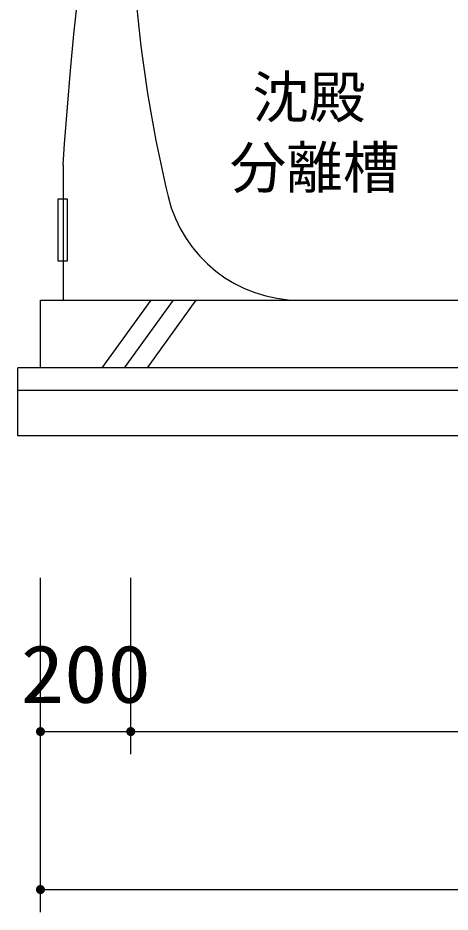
# Model space of a CAD drawing. Units: millimetres, scale not verified. Extents: x -14850 to 14850, y -10500 to 10500.
# Drawn here: x 203 to 1161, y -6459 to -4478 of the extents above; entities that cross this region are included whole.
import ezdxf
from ezdxf.enums import TextEntityAlignment as Align

# ---------------------------------------------------------------- set-up
doc = ezdxf.new("R2010")
doc.units = ezdxf.units.MM
doc.header["$LTSCALE"] = 50
for name, color, linetype, lineweight in [('0-0_空気管', 3, 'Continuous', 25), ('0-1_機器', 3, 'Continuous', 25), ('0-4_文字', 5, 'Continuous', 25), ('0-5_製作', 5, 'Continuous', 25)]:
    doc.layers.add(name, color=color, linetype=linetype, lineweight=lineweight)
doc.styles.add('ＭＳ ゴシック', font='')
doc.styles.get('ＭＳ ゴシック').set_extended_font_data('MS Gothic')

msp = doc.modelspace()

# ---------------------------------------------------------------- linework, layer by layer
at = {"layer": '0-0_空気管'}
msp.add_line((827.76, -5103.58), (1879, -5103.58), dxfattribs=at)
for centre, radius, start, end in [((3453.23, -4173.58), 3000, 180.57292, 193.49336), ((827.76, -4803.58), 300, 193.49338, 270)]:
    msp.add_arc(centre, radius, start, end, dxfattribs=at)
at = {"layer": '0-1_機器', "color": 2}
for p, q in [((253.38, -5253.58), (253.38, -5103.58)), ((253.38, -5103.58), (2453.38, -5103.58)), ((497.72, -5103.58), (389.46, -5253.58)), ((439.46, -5253.58), (547.71, -5103.58)), ((597.72, -5103.58), (489.46, -5253.58)), ((2503.38, -5253.58), (203.38, -5253.58)), ((203.38, -5403.58), (203.38, -5253.58)), ((2503.38, -5303.58), (203.38, -5303.58))]:
    msp.add_line(p, q, dxfattribs=at)
msp.add_lwpolyline([(2503.38, -5253.58), (2503.38, -5403.58), (203.38, -5403.58)], dxfattribs=at)
at = {"layer": '0-4_文字', "color": 7}
msp.add_line((303.38, -4803.58), (303.38, -5103.58), dxfattribs=at)
msp.add_lwpolyline([(303.38, -4803.58), (306.94, -4756.62), (313.25, -4675.67), (320.01, -4594.77), (327.5, -4513.93), (336.01, -4433.2), (345.83, -4352.6), (352.22, -4305.91), (357.74, -4268.75), (368.21, -4204.79), (379.97, -4141.07), (393.16, -4077.64), (407.9, -4014.6), (424.29, -3952), (434.61, -3915.93), (442.16, -3890.95), (455.78, -3848.06), (470.08, -3805.38), (484.9, -3762.86), (500.09, -3720.45), (515.52, -3678.12), (533.74, -3653.58)], dxfattribs=at)
msp.add_lwpolyline([(312.14, -4879.01), (312.14, -5016.56), (292.49, -5016.56), (292.49, -4879.01)], close=True, dxfattribs=at)
at = {"layer": '0-5_製作', "color": 2}
for p, q in [((253.38, -6459), (253.38, -5718.78)), ((453.38, -6109), (453.38, -5718.78)), ((253.38, -6059), (453.38, -6059)), ((453.38, -6059), (2253.38, -6059)), ((253.38, -6409), (2453.38, -6409))]:
    msp.add_line(p, q, dxfattribs=at)
at = {"layer": '0-5_製作'}
for points in [[(243.38, -6059), (253.38, -6049), (253.38, -6059)], [(243.4, -6058.37), (253.38, -6049), (243.38, -6059)], [(243.38, -6059), (253.38, -6059), (243.46, -6060.25)], [(243.55, -6057.12), (253.38, -6049), (243.4, -6058.37)], [(243.46, -6060.25), (253.38, -6059), (243.69, -6061.49)], [(243.87, -6055.91), (253.38, -6049), (243.55, -6057.12)], [(243.69, -6061.49), (253.38, -6059), (244.08, -6062.68)], [(244.33, -6054.74), (253.38, -6049), (243.87, -6055.91)], [(244.08, -6062.68), (253.38, -6059), (244.61, -6063.82)], [(244.93, -6053.64), (253.38, -6049), (244.33, -6054.74)], [(244.61, -6063.82), (253.38, -6059), (245.29, -6064.88)], [(245.67, -6052.62), (253.38, -6049), (244.93, -6053.64)], [(245.29, -6064.88), (253.38, -6059), (246.09, -6065.84)], [(246.53, -6051.71), (253.38, -6049), (245.67, -6052.62)], [(246.09, -6065.84), (253.38, -6059), (247, -6066.7)], [(247.5, -6050.91), (253.38, -6049), (246.53, -6051.71)], [(247, -6066.7), (253.38, -6059), (248.02, -6067.44)], [(248.56, -6050.24), (253.38, -6049), (247.5, -6050.91)], [(248.02, -6067.44), (253.38, -6059), (249.12, -6068.05)], [(249.7, -6049.7), (253.38, -6049), (248.56, -6050.24)], [(249.12, -6068.05), (253.38, -6059), (250.29, -6068.51)], [(250.89, -6049.31), (253.38, -6049), (249.7, -6049.7)], [(250.29, -6068.51), (253.38, -6059), (251.5, -6068.82)], [(252.12, -6049.08), (253.38, -6049), (250.89, -6049.31)], [(251.5, -6068.82), (253.38, -6059), (252.75, -6068.98)], [(252.75, -6068.98), (253.38, -6059), (253.38, -6069)], [(253.38, -6049), (263.3, -6057.74), (253.38, -6059)], [(253.38, -6049), (263.06, -6056.51), (263.3, -6057.74)], [(253.38, -6049), (262.67, -6055.32), (263.06, -6056.51)], [(253.38, -6049), (262.14, -6054.18), (262.67, -6055.32)], [(253.38, -6049), (261.47, -6053.12), (262.14, -6054.18)], [(253.38, -6049), (260.67, -6052.15), (261.47, -6053.12)], [(253.38, -6049), (259.75, -6051.29), (260.67, -6052.15)], [(253.38, -6049), (258.74, -6050.55), (259.75, -6051.29)], [(253.38, -6049), (257.64, -6049.95), (258.74, -6050.55)], [(253.38, -6049), (256.47, -6049.49), (257.64, -6049.95)], [(253.38, -6049), (255.25, -6049.18), (256.47, -6049.49)], [(253.38, -6049), (254.01, -6049.02), (255.25, -6049.18)], [(253.38, -6059), (263.3, -6057.74), (263.38, -6059)], [(253.38, -6059), (254.63, -6068.92), (253.38, -6069)], [(253.38, -6059), (255.86, -6068.68), (254.63, -6068.92)], [(253.38, -6059), (257.06, -6068.3), (255.86, -6068.68)], [(253.38, -6059), (258.19, -6067.76), (257.06, -6068.3)], [(253.38, -6059), (259.26, -6067.09), (258.19, -6067.76)], [(253.38, -6059), (260.22, -6066.29), (259.26, -6067.09)], [(253.38, -6059), (261.08, -6065.37), (260.22, -6066.29)], [(253.38, -6059), (261.82, -6064.36), (261.08, -6065.37)], [(253.38, -6059), (262.43, -6063.26), (261.82, -6064.36)], [(253.38, -6059), (262.89, -6062.09), (262.43, -6063.26)], [(253.38, -6059), (263.2, -6060.87), (262.89, -6062.09)], [(253.38, -6059), (263.36, -6059.63), (263.2, -6060.87)], [(253.38, -6059), (263.38, -6059), (263.36, -6059.63)], [(443.38, -6059), (453.38, -6049), (453.38, -6059)], [(443.4, -6058.37), (453.38, -6049), (443.38, -6059)], [(443.38, -6059), (453.38, -6059), (443.46, -6060.25)], [(443.55, -6057.12), (453.38, -6049), (443.4, -6058.37)], [(443.46, -6060.25), (453.38, -6059), (443.69, -6061.49)], [(443.87, -6055.91), (453.38, -6049), (443.55, -6057.12)], [(443.69, -6061.49), (453.38, -6059), (444.08, -6062.68)], [(444.33, -6054.74), (453.38, -6049), (443.87, -6055.91)], [(444.08, -6062.68), (453.38, -6059), (444.61, -6063.82)], [(444.93, -6053.64), (453.38, -6049), (444.33, -6054.74)], [(444.61, -6063.82), (453.38, -6059), (445.29, -6064.88)], [(445.67, -6052.62), (453.38, -6049), (444.93, -6053.64)], [(445.29, -6064.88), (453.38, -6059), (446.09, -6065.84)], [(446.53, -6051.71), (453.38, -6049), (445.67, -6052.62)], [(446.09, -6065.84), (453.38, -6059), (447, -6066.7)], [(447.5, -6050.91), (453.38, -6049), (446.53, -6051.71)], [(447, -6066.7), (453.38, -6059), (448.02, -6067.44)], [(448.56, -6050.24), (453.38, -6049), (447.5, -6050.91)], [(448.02, -6067.44), (453.38, -6059), (449.12, -6068.05)], [(449.7, -6049.7), (453.38, -6049), (448.56, -6050.24)], [(449.12, -6068.05), (453.38, -6059), (450.29, -6068.51)], [(450.89, -6049.31), (453.38, -6049), (449.7, -6049.7)], [(450.29, -6068.51), (453.38, -6059), (451.5, -6068.82)], [(452.12, -6049.08), (453.38, -6049), (450.89, -6049.31)], [(451.5, -6068.82), (453.38, -6059), (452.75, -6068.98)], [(452.75, -6068.98), (453.38, -6059), (453.38, -6069)], [(453.38, -6049), (463.3, -6057.74), (453.38, -6059)], [(453.38, -6049), (463.06, -6056.51), (463.3, -6057.74)], [(453.38, -6049), (462.67, -6055.32), (463.06, -6056.51)], [(453.38, -6049), (462.14, -6054.18), (462.67, -6055.32)], [(453.38, -6049), (461.47, -6053.12), (462.14, -6054.18)], [(453.38, -6049), (460.67, -6052.15), (461.47, -6053.12)], [(453.38, -6049), (459.75, -6051.29), (460.67, -6052.15)], [(453.38, -6049), (458.73, -6050.55), (459.75, -6051.29)], [(453.38, -6049), (457.63, -6049.95), (458.73, -6050.55)], [(453.38, -6049), (456.47, -6049.49), (457.63, -6049.95)], [(453.38, -6049), (455.25, -6049.18), (456.47, -6049.49)], [(453.38, -6049), (454, -6049.02), (455.25, -6049.18)], [(453.38, -6059), (463.3, -6057.74), (463.38, -6059)], [(453.38, -6059), (455.86, -6068.68), (453.38, -6069)], [(453.38, -6059), (457.06, -6068.3), (455.86, -6068.68)], [(453.38, -6059), (458.19, -6067.76), (457.06, -6068.3)], [(453.38, -6059), (459.25, -6067.09), (458.19, -6067.76)], [(453.38, -6059), (460.22, -6066.29), (459.25, -6067.09)], [(453.38, -6059), (461.08, -6065.37), (460.22, -6066.29)], [(453.38, -6059), (461.82, -6064.36), (461.08, -6065.37)], [(453.38, -6059), (462.42, -6063.26), (461.82, -6064.36)], [(453.38, -6059), (462.89, -6062.09), (462.42, -6063.26)], [(453.38, -6059), (463.2, -6060.87), (462.89, -6062.09)], [(453.38, -6059), (463.36, -6059.63), (463.2, -6060.87)], [(453.38, -6059), (463.38, -6059), (463.36, -6059.63)], [(453.38, -6069), (455.86, -6068.68), (454.63, -6068.92)], [(243.38, -6409), (253.38, -6399), (253.38, -6409)], [(243.4, -6408.37), (253.38, -6399), (243.38, -6409)], [(243.38, -6409), (253.38, -6409), (243.46, -6410.25)], [(243.55, -6407.12), (253.38, -6399), (243.4, -6408.37)], [(243.46, -6410.25), (253.38, -6409), (243.69, -6411.49)], [(243.87, -6405.91), (253.38, -6399), (243.55, -6407.12)], [(243.69, -6411.49), (253.38, -6409), (244.08, -6412.68)], [(244.33, -6404.74), (253.38, -6399), (243.87, -6405.91)], [(244.08, -6412.68), (253.38, -6409), (244.61, -6413.82)], [(244.93, -6403.64), (253.38, -6399), (244.33, -6404.74)], [(244.61, -6413.82), (253.38, -6409), (245.29, -6414.88)], [(245.67, -6402.62), (253.38, -6399), (244.93, -6403.64)], [(245.29, -6414.88), (253.38, -6409), (246.09, -6415.84)], [(246.53, -6401.71), (253.38, -6399), (245.67, -6402.62)], [(246.09, -6415.84), (253.38, -6409), (247, -6416.7)], [(247.5, -6400.91), (253.38, -6399), (246.53, -6401.71)], [(247, -6416.7), (253.38, -6409), (248.02, -6417.44)], [(248.56, -6400.24), (253.38, -6399), (247.5, -6400.91)], [(248.02, -6417.44), (253.38, -6409), (249.12, -6418.05)], [(249.7, -6399.7), (253.38, -6399), (248.56, -6400.24)], [(249.12, -6418.05), (253.38, -6409), (250.29, -6418.51)], [(250.89, -6399.31), (253.38, -6399), (249.7, -6399.7)], [(250.29, -6418.51), (253.38, -6409), (251.5, -6418.82)], [(252.12, -6399.08), (253.38, -6399), (250.89, -6399.31)], [(251.5, -6418.82), (253.38, -6409), (252.75, -6418.98)], [(252.75, -6418.98), (253.38, -6409), (253.38, -6419)], [(253.38, -6399), (263.3, -6407.74), (253.38, -6409)], [(253.38, -6399), (263.06, -6406.51), (263.3, -6407.74)], [(253.38, -6399), (262.67, -6405.32), (263.06, -6406.51)], [(253.38, -6399), (262.14, -6404.18), (262.67, -6405.32)], [(253.38, -6399), (261.47, -6403.12), (262.14, -6404.18)], [(253.38, -6399), (260.67, -6402.15), (261.47, -6403.12)], [(253.38, -6399), (259.75, -6401.29), (260.67, -6402.15)], [(253.38, -6399), (258.74, -6400.55), (259.75, -6401.29)], [(253.38, -6399), (257.64, -6399.95), (258.74, -6400.55)], [(253.38, -6399), (256.47, -6399.49), (257.64, -6399.95)], [(253.38, -6399), (255.25, -6399.18), (256.47, -6399.49)], [(253.38, -6399), (254.01, -6399.02), (255.25, -6399.18)], [(253.38, -6409), (263.3, -6407.74), (263.38, -6409)], [(253.38, -6409), (254.63, -6418.92), (253.38, -6419)], [(253.38, -6409), (255.86, -6418.68), (254.63, -6418.92)], [(253.38, -6409), (257.06, -6418.3), (255.86, -6418.68)], [(253.38, -6409), (258.19, -6417.76), (257.06, -6418.3)], [(253.38, -6409), (259.26, -6417.09), (258.19, -6417.76)], [(253.38, -6409), (260.22, -6416.29), (259.26, -6417.09)], [(253.38, -6409), (261.08, -6415.37), (260.22, -6416.29)], [(253.38, -6409), (261.82, -6414.36), (261.08, -6415.37)], [(253.38, -6409), (262.43, -6413.26), (261.82, -6414.36)], [(253.38, -6409), (262.89, -6412.09), (262.43, -6413.26)], [(253.38, -6409), (263.2, -6410.87), (262.89, -6412.09)], [(253.38, -6409), (263.36, -6409.63), (263.2, -6410.87)], [(253.38, -6409), (263.38, -6409), (263.36, -6409.63)]]:
    msp.add_solid(points, dxfattribs=at)

# ---------------------------------------------------------------- texts
at = {"layer": '0-0_空気管', "color": 4, "style": 'ＭＳ ゴシック'}
for s, p in [('沈殿', (722.64, -4726.91)), ('分離槽', (672.64, -4882.91))]:
    msp.add_text(s, height=91.79, dxfattribs=at).set_placement(p, align=Align.BOTTOM_LEFT)
at = {"layer": '0-5_製作', "color": 4, "style": 'ＭＳ ゴシック', "width": 1.1}
msp.add_text('200', height=128.4, dxfattribs=at).set_placement((209.63, -6034), align=Align.BOTTOM_LEFT)

doc.saveas('drawing.dxf')
